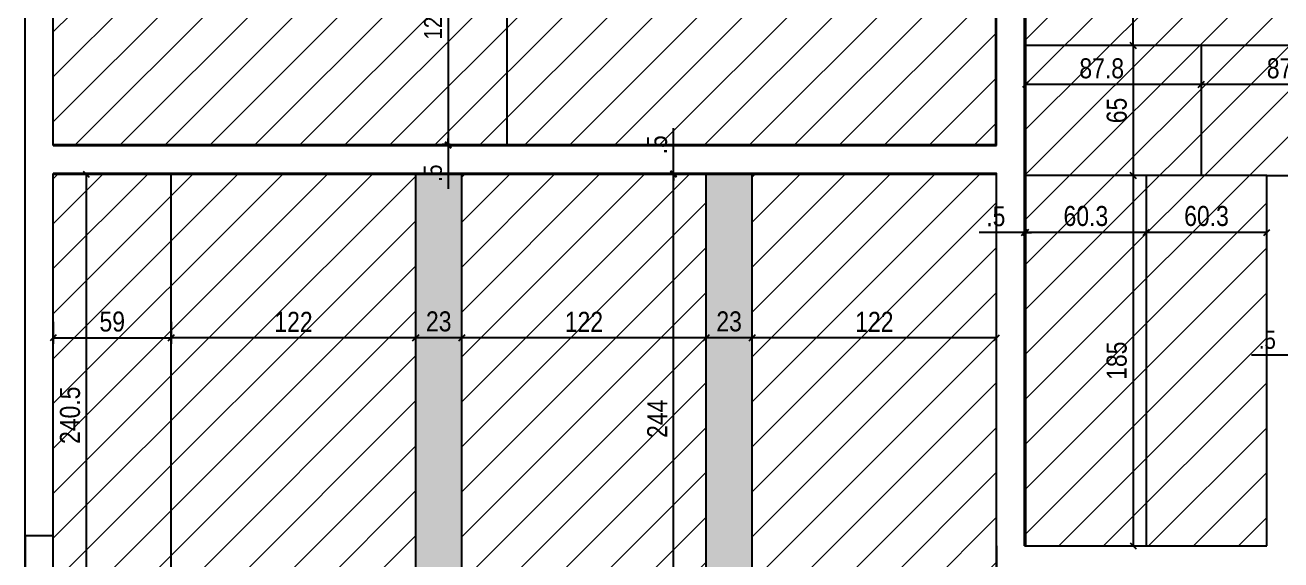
# Model space of a CAD drawing. Header units: millimetres. Extents: x 2319 to 6611, y 404 to 3152.
# Drawn here: x 3524 to 4151, y 1573 to 1841 of the extents above; entities that cross this region are included whole.
import ezdxf

# ---------------------------------------------------------------- set-up
doc = ezdxf.new("R2010")
doc.units = ezdxf.units.MM
for name, color, linetype in [('9', 8, 'Continuous'), ('COTA', 241, 'Continuous'), ('ES-VIGA', 3, 'Continuous'), ('Painéis', 200, 'Continuous')]:
    doc.layers.add(name, color=color, linetype=linetype)
doc.layers.add('Hachura', color=251, linetype='Continuous', lineweight=9)
doc.layers.add('REAPROVEITAMENTO', color=251, linetype='Continuous', lineweight=9)
doc.styles.add('COTA TECNICA', font='techl___.ttf', dxfattribs={"height": 10})
doc.styles.add('COTA TECNICA-50', font='techl___.ttf', dxfattribs={"height": 9})
doc.dimstyles.new('COTA PAINEL-50', dxfattribs={"dimtxt": 9, "dimasz": 3, "dimexe": 3, "dimexo": 3, "dimgap": 3, "dimtad": 1, "dimdec": 1, "dimzin": 12, "dimdsep": 46, "dimtxsty": 'COTA TECNICA-50', "dimblk1": 'OBLIQUE', "dimblk2": 'OBLIQUE', "dimsah": 1, "dimcen": 0.9, "dimclrd": 4, "dimclre": 4, "dimclrt": 240, "dimadec": 1, "dimazin": 3, "dimtfac": 1, "dimtdec": 1, "dimtmove": 0, "dimatfit": 3, "dimfxl": 1, "dimtolj": 1, "dimtzin": 12, "dimarcsym": 0})
doc.dimstyles.new('PAINEL', dxfattribs={"dimtxt": 10, "dimasz": 3, "dimexe": 3, "dimexo": 3, "dimgap": 3, "dimtad": 1, "dimdec": 1, "dimzin": 12, "dimdsep": 46, "dimtxsty": 'COTA TECNICA', "dimblk1": 'OBLIQUE', "dimblk2": 'OBLIQUE', "dimsah": 1, "dimcen": 0.9, "dimclrd": 4, "dimclre": 4, "dimclrt": 240, "dimadec": 1, "dimazin": 3, "dimtfac": 1, "dimtdec": 1, "dimtmove": 0, "dimatfit": 3, "dimfxl": 1, "dimtolj": 1, "dimtzin": 12, "dimarcsym": 0})

# ---------------------------------------------------------------- blocks, each defined once
blk = doc.blocks.new('_Oblique')
at = {"color": 0, "linetype": 'ByBlock', "lineweight": -2}
blk.add_line((-0.5, -0.5), (0.5, 0.5), dxfattribs=at)
blk = doc.blocks.new('*D64')
at = {"layer": 'COTA', "color": 4, "lineweight": -2, "transparency": 16777216}
for p, q in [((4157.53, 1675.78), (4135.94, 1675.78)), ((4158.03, 1675.78), (4157.53, 1675.78)), ((4158.03, 1675.78), (4161.03, 1675.78))]:
    blk.add_line(p, q, dxfattribs=at)
at = {"layer": 'Defpoints', "color": 0, "transparency": 16777216}
for p in [(4157.53, 1675.78), (4157.53, 1675.78), (4158.03, 1675.78)]:
    blk.add_point(p, dxfattribs=at)
at = {"layer": 'COTA', "color": 4, "lineweight": -2, "transparency": 16777216, "xscale": 3, "yscale": 3, "zscale": 3}
blk.add_blockref('_Oblique', (4157.53, 1675.78), dxfattribs=at)
at = {"layer": 'COTA', "color": 4, "lineweight": -2, "transparency": 16777216, "xscale": 3, "yscale": 3, "zscale": 3, "rotation": 180}
blk.add_blockref('_Oblique', (4158.03, 1675.78), dxfattribs=at)
at = {"layer": 'COTA', "color": 240, "transparency": 16777216, "insert": (4143.73, 1683.38), "char_height": 9, "attachment_point": 5, "style": 'COTA TECNICA-50'}
blk.add_mtext('\\A1;.5', dxfattribs=at)
blk = doc.blocks.new('*D96')
at = {"layer": 'COTA', "color": 4, "lineweight": -2, "transparency": 16777216}
for p, q in [((3734.76, 1903), (3734.76, 1781)), ((3735.83, 1781), (3731.76, 1781))]:
    blk.add_line(p, q, dxfattribs=at)
at = {"layer": 'Defpoints', "color": 0, "transparency": 16777216}
for p in [(3734.76, 1903), (3734.76, 1781), (3738.83, 1781)]:
    blk.add_point(p, dxfattribs=at)
at = {"layer": 'COTA', "color": 4, "lineweight": -2, "transparency": 16777216, "xscale": 3, "yscale": 3, "zscale": 3}
for p, rotation in [((3734.76, 1903), 90), ((3734.76, 1781), 270)]:
    blk.add_blockref('_Oblique', p, dxfattribs=dict(at, rotation=rotation))
at = {"layer": 'COTA', "color": 240, "transparency": 16777216, "insert": (3727.21, 1842), "char_height": 9, "attachment_point": 5, "rotation": 90, "style": 'COTA TECNICA-50'}
blk.add_mtext('\\A1;122', dxfattribs=at)
blk = doc.blocks.new('*D98')
at = {"layer": 'COTA', "color": 4, "lineweight": -2, "transparency": 16777216}
for p, q in [((3734.76, 1781), (3734.76, 1784)), ((3734.76, 1781), (3734.76, 1780.5)), ((3734.76, 1780.5), (3734.76, 1758.91))]:
    blk.add_line(p, q, dxfattribs=at)
at = {"layer": 'Defpoints', "color": 0, "transparency": 16777216}
for p in [(3734.76, 1781), (3734.76, 1780.5), (3734.76, 1780.5)]:
    blk.add_point(p, dxfattribs=at)
at = {"layer": 'COTA', "color": 4, "lineweight": -2, "transparency": 16777216, "xscale": 3, "yscale": 3, "zscale": 3}
for p, rotation in [((3734.76, 1781), 270), ((3734.76, 1780.5), 90)]:
    blk.add_blockref('_Oblique', p, dxfattribs=dict(at, rotation=rotation))
at = {"layer": 'COTA', "color": 240, "transparency": 16777216, "insert": (3727.16, 1766.7), "char_height": 9, "attachment_point": 5, "rotation": 90, "style": 'COTA TECNICA-50'}
blk.add_mtext('\\A1;.5', dxfattribs=at)
blk = doc.blocks.new('*D99')
at = {"layer": 'COTA', "color": 4, "lineweight": -2, "transparency": 16777216}
for p, q in [((3537.53, 1692.5), (3537.53, 1681.36)), ((3596.53, 1692.5), (3596.53, 1681.36)), ((3537.53, 1684.36), (3596.53, 1684.36))]:
    blk.add_line(p, q, dxfattribs=at)
at = {"layer": 'Defpoints', "color": 0, "transparency": 16777216}
for p in [(3537.53, 1695.5), (3596.53, 1695.5), (3596.53, 1684.36)]:
    blk.add_point(p, dxfattribs=at)
at = {"layer": 'COTA', "color": 4, "lineweight": -2, "transparency": 16777216, "xscale": 3, "yscale": 3, "zscale": 3, "rotation": 180}
blk.add_blockref('_Oblique', (3537.53, 1684.36), dxfattribs=at)
at = {"layer": 'COTA', "color": 4, "lineweight": -2, "transparency": 16777216, "xscale": 3, "yscale": 3, "zscale": 3}
blk.add_blockref('_Oblique', (3596.53, 1684.36), dxfattribs=at)
at = {"layer": 'COTA', "color": 240, "transparency": 16777216, "insert": (3567.03, 1692.5), "char_height": 10, "attachment_point": 5, "style": 'COTA TECNICA'}
blk.add_mtext('\\A1;59', dxfattribs=at)
blk = doc.blocks.new('*D100')
at = {"layer": 'COTA', "color": 4, "lineweight": -2, "transparency": 16777216}
blk.add_line((4008.53, 1684.36), (3886.53, 1684.36), dxfattribs=at)
at = {"layer": 'Defpoints', "color": 0, "transparency": 16777216}
for p in [(3886.53, 1684.36), (3886.53, 1684.36), (4008.53, 1684.36)]:
    blk.add_point(p, dxfattribs=at)
at = {"layer": 'COTA', "color": 4, "lineweight": -2, "transparency": 16777216, "xscale": 3, "yscale": 3, "zscale": 3, "rotation": 180}
blk.add_blockref('_Oblique', (3886.53, 1684.36), dxfattribs=at)
at = {"layer": 'COTA', "color": 4, "lineweight": -2, "transparency": 16777216, "xscale": 3, "yscale": 3, "zscale": 3}
blk.add_blockref('_Oblique', (4008.53, 1684.36), dxfattribs=at)
at = {"layer": 'COTA', "color": 240, "transparency": 16777216, "insert": (3947.53, 1692.42), "char_height": 10, "attachment_point": 5, "style": 'COTA TECNICA'}
blk.add_mtext('\\A1;122', dxfattribs=at)
blk = doc.blocks.new('*D101')
at = {"layer": 'COTA', "color": 4, "lineweight": -2, "transparency": 16777216}
blk.add_line((3886.53, 1684.36), (3863.53, 1684.36), dxfattribs=at)
at = {"layer": 'Defpoints', "color": 0, "transparency": 16777216}
for p in [(3863.53, 1684.36), (3863.53, 1684.36), (3886.53, 1684.36)]:
    blk.add_point(p, dxfattribs=at)
at = {"layer": 'COTA', "color": 4, "lineweight": -2, "transparency": 16777216, "xscale": 3, "yscale": 3, "zscale": 3, "rotation": 180}
blk.add_blockref('_Oblique', (3863.53, 1684.36), dxfattribs=at)
at = {"layer": 'COTA', "color": 4, "lineweight": -2, "transparency": 16777216, "xscale": 3, "yscale": 3, "zscale": 3}
blk.add_blockref('_Oblique', (3886.53, 1684.36), dxfattribs=at)
at = {"layer": 'COTA', "color": 240, "transparency": 16777216, "insert": (3875.03, 1692.58), "char_height": 10, "attachment_point": 5, "style": 'COTA TECNICA'}
blk.add_mtext('\\A1;23', dxfattribs=at)
blk = doc.blocks.new('*D9')
at = {"layer": 'COTA', "color": 4, "lineweight": -2, "transparency": 16777216}
blk.add_line((3863.53, 1684.36), (3741.53, 1684.36), dxfattribs=at)
at = {"layer": 'Defpoints', "color": 0, "transparency": 16777216}
for p in [(3741.53, 1684.36), (3741.53, 1684.36), (3863.53, 1684.36)]:
    blk.add_point(p, dxfattribs=at)
at = {"layer": 'COTA', "color": 4, "lineweight": -2, "transparency": 16777216, "xscale": 3, "yscale": 3, "zscale": 3, "rotation": 180}
blk.add_blockref('_Oblique', (3741.53, 1684.36), dxfattribs=at)
at = {"layer": 'COTA', "color": 4, "lineweight": -2, "transparency": 16777216, "xscale": 3, "yscale": 3, "zscale": 3}
blk.add_blockref('_Oblique', (3863.53, 1684.36), dxfattribs=at)
at = {"layer": 'COTA', "color": 240, "transparency": 16777216, "insert": (3802.53, 1692.42), "char_height": 10, "attachment_point": 5, "style": 'COTA TECNICA'}
blk.add_mtext('\\A1;122', dxfattribs=at)
blk = doc.blocks.new('*D10')
at = {"layer": 'COTA', "color": 4, "lineweight": -2, "transparency": 16777216}
blk.add_line((3741.53, 1684.36), (3718.53, 1684.36), dxfattribs=at)
at = {"layer": 'Defpoints', "color": 0, "transparency": 16777216}
for p in [(3718.53, 1684.36), (3718.53, 1684.36), (3741.53, 1684.36)]:
    blk.add_point(p, dxfattribs=at)
at = {"layer": 'COTA', "color": 4, "lineweight": -2, "transparency": 16777216, "xscale": 3, "yscale": 3, "zscale": 3, "rotation": 180}
blk.add_blockref('_Oblique', (3718.53, 1684.36), dxfattribs=at)
at = {"layer": 'COTA', "color": 4, "lineweight": -2, "transparency": 16777216, "xscale": 3, "yscale": 3, "zscale": 3}
blk.add_blockref('_Oblique', (3741.53, 1684.36), dxfattribs=at)
at = {"layer": 'COTA', "color": 240, "transparency": 16777216, "insert": (3730.03, 1692.58), "char_height": 10, "attachment_point": 5, "style": 'COTA TECNICA'}
blk.add_mtext('\\A1;23', dxfattribs=at)
blk = doc.blocks.new('*D11')
at = {"layer": 'COTA', "color": 4, "lineweight": -2, "transparency": 16777216}
for p, q in [((3718.53, 1684.36), (3596.53, 1684.36)), ((3596.53, 1683.78), (3596.53, 1681.36))]:
    blk.add_line(p, q, dxfattribs=at)
at = {"layer": 'Defpoints', "color": 0, "transparency": 16777216}
for p in [(3596.53, 1686.78), (3596.53, 1684.36), (3718.53, 1684.36)]:
    blk.add_point(p, dxfattribs=at)
at = {"layer": 'COTA', "color": 4, "lineweight": -2, "transparency": 16777216, "xscale": 3, "yscale": 3, "zscale": 3, "rotation": 180}
blk.add_blockref('_Oblique', (3596.53, 1684.36), dxfattribs=at)
at = {"layer": 'COTA', "color": 4, "lineweight": -2, "transparency": 16777216, "xscale": 3, "yscale": 3, "zscale": 3}
blk.add_blockref('_Oblique', (3718.53, 1684.36), dxfattribs=at)
at = {"layer": 'COTA', "color": 240, "transparency": 16777216, "insert": (3657.53, 1692.42), "char_height": 10, "attachment_point": 5, "style": 'COTA TECNICA'}
blk.add_mtext('\\A1;122', dxfattribs=at)
blk = doc.blocks.new('*D113')
at = {"layer": 'COTA', "color": 4, "lineweight": -2, "transparency": 16777216}
blk.add_line((3847.2, 1522), (3847.2, 1766), dxfattribs=at)
at = {"layer": 'Defpoints', "color": 0, "transparency": 16777216}
for p in [(3847.2, 1766), (3847.2, 1766), (3847.2, 1522)]:
    blk.add_point(p, dxfattribs=at)
at = {"layer": 'COTA', "color": 4, "lineweight": -2, "transparency": 16777216, "xscale": 3, "yscale": 3, "zscale": 3}
for p, rotation in [((3847.2, 1766), 90), ((3847.2, 1522), 270)]:
    blk.add_blockref('_Oblique', p, dxfattribs=dict(at, rotation=rotation))
at = {"layer": 'COTA', "color": 240, "transparency": 16777216, "insert": (3839.12, 1644), "char_height": 10, "attachment_point": 5, "rotation": 90, "style": 'COTA TECNICA'}
blk.add_mtext('\\A1;244', dxfattribs=at)
blk = doc.blocks.new('*D114')
at = {"layer": 'COTA', "color": 4, "lineweight": -2, "transparency": 16777216}
for p, q in [((3553.34, 1766), (3551.1, 1766)), ((3554.1, 1525.5), (3554.1, 1766)), ((3553.34, 1525.5), (3551.1, 1525.5))]:
    blk.add_line(p, q, dxfattribs=at)
at = {"layer": 'Defpoints', "color": 0, "transparency": 16777216}
for p in [(3554.1, 1766), (3556.34, 1766), (3556.34, 1525.5)]:
    blk.add_point(p, dxfattribs=at)
at = {"layer": 'COTA', "color": 4, "lineweight": -2, "transparency": 16777216, "xscale": 3, "yscale": 3, "zscale": 3}
for p, rotation in [((3554.1, 1766), 90), ((3554.1, 1525.5), 270)]:
    blk.add_blockref('_Oblique', p, dxfattribs=dict(at, rotation=rotation))
at = {"layer": 'COTA', "color": 240, "transparency": 16777216, "insert": (3545.99, 1645.75), "char_height": 10, "attachment_point": 5, "rotation": 90, "style": 'COTA TECNICA'}
blk.add_mtext('\\A1;240.5', dxfattribs=at)
blk = doc.blocks.new('*D12')
at = {"layer": 'COTA', "color": 4, "lineweight": -2, "transparency": 16777216}
for p, q in [((3847.2, 1766.5), (3847.2, 1789.16)), ((3847.2, 1766), (3847.2, 1766.5)), ((3847.2, 1766), (3847.2, 1763))]:
    blk.add_line(p, q, dxfattribs=at)
at = {"layer": 'Defpoints', "color": 0, "transparency": 16777216}
for p in [(3847.2, 1766.5), (3847.2, 1766.5), (3847.2, 1766)]:
    blk.add_point(p, dxfattribs=at)
at = {"layer": 'COTA', "color": 4, "lineweight": -2, "transparency": 16777216, "xscale": 3, "yscale": 3, "zscale": 3}
for p, rotation in [((3847.2, 1766.5), 270), ((3847.2, 1766), 90)]:
    blk.add_blockref('_Oblique', p, dxfattribs=dict(at, rotation=rotation))
at = {"layer": 'COTA', "color": 240, "transparency": 16777216, "insert": (3839.09, 1780.83), "char_height": 10, "attachment_point": 5, "rotation": 90, "style": 'COTA TECNICA'}
blk.add_mtext('\\A1;.5', dxfattribs=at)
blk = doc.blocks.new('*D38')
at = {"layer": 'COTA', "color": 4, "lineweight": -2, "transparency": 16777216}
blk.add_line((4076.72, 1830.5), (4076.72, 1914.5), dxfattribs=at)
at = {"layer": 'Defpoints', "color": 0, "transparency": 16777216}
for p in [(4076.72, 1914.5), (4076.72, 1914.5), (4076.72, 1830.5)]:
    blk.add_point(p, dxfattribs=at)
at = {"layer": 'COTA', "color": 4, "lineweight": -2, "transparency": 16777216, "xscale": 3, "yscale": 3, "zscale": 3}
for p, rotation in [((4076.72, 1914.5), 90), ((4076.72, 1830.5), 270)]:
    blk.add_blockref('_Oblique', p, dxfattribs=dict(at, rotation=rotation))
at = {"layer": 'COTA', "color": 240, "transparency": 16777216, "insert": (4068.62, 1872.5), "char_height": 10, "attachment_point": 5, "rotation": 90, "style": 'COTA TECNICA'}
blk.add_mtext('\\A1;84', dxfattribs=at)
blk = doc.blocks.new('*D42')
at = {"layer": 'COTA', "color": 4, "lineweight": -2, "transparency": 16777216}
for p, q in [((4075.22, 1830.5), (4073.72, 1830.5)), ((4076.72, 1830.5), (4076.72, 1765.5)), ((4075.22, 1765.5), (4073.72, 1765.5))]:
    blk.add_line(p, q, dxfattribs=at)
at = {"layer": 'Defpoints', "color": 0, "transparency": 16777216}
for p in [(4078.22, 1830.5), (4076.72, 1765.5), (4078.22, 1765.5)]:
    blk.add_point(p, dxfattribs=at)
at = {"layer": 'COTA', "color": 4, "lineweight": -2, "transparency": 16777216, "xscale": 3, "yscale": 3, "zscale": 3}
for p, rotation in [((4076.72, 1830.5), 90), ((4076.72, 1765.5), 270)]:
    blk.add_blockref('_Oblique', p, dxfattribs=dict(at, rotation=rotation))
at = {"layer": 'COTA', "color": 240, "transparency": 16777216, "insert": (4068.61, 1798), "char_height": 10, "attachment_point": 5, "rotation": 90, "style": 'COTA TECNICA'}
blk.add_mtext('\\A1;65', dxfattribs=at)
blk = doc.blocks.new('*D146')
at = {"layer": 'COTA', "color": 4, "lineweight": -2, "transparency": 16777216}
blk.add_line((4143.53, 1737.01), (4083.28, 1737.01), dxfattribs=at)
at = {"layer": 'Defpoints', "color": 0, "transparency": 16777216}
for p in [(4083.28, 1737.01), (4083.28, 1737.01), (4143.53, 1737.01)]:
    blk.add_point(p, dxfattribs=at)
at = {"layer": 'COTA', "color": 4, "lineweight": -2, "transparency": 16777216, "xscale": 3, "yscale": 3, "zscale": 3, "rotation": 180}
blk.add_blockref('_Oblique', (4083.28, 1737.01), dxfattribs=at)
at = {"layer": 'COTA', "color": 4, "lineweight": -2, "transparency": 16777216, "xscale": 3, "yscale": 3, "zscale": 3}
blk.add_blockref('_Oblique', (4143.53, 1737.01), dxfattribs=at)
at = {"layer": 'COTA', "color": 240, "transparency": 16777216, "insert": (4113.4, 1745.23), "char_height": 10, "attachment_point": 5, "style": 'COTA TECNICA'}
blk.add_mtext('\\A1;60.3', dxfattribs=at)
blk = doc.blocks.new('*D147')
at = {"layer": 'COTA', "color": 4, "lineweight": -2, "transparency": 16777216}
for p, q in [((4023.03, 1717.9), (4023.03, 1740.01)), ((4083.28, 1737.01), (4023.03, 1737.01))]:
    blk.add_line(p, q, dxfattribs=at)
at = {"layer": 'Defpoints', "color": 0, "transparency": 16777216}
for p in [(4023.03, 1737.01), (4083.28, 1737.01), (4023.03, 1714.9)]:
    blk.add_point(p, dxfattribs=at)
at = {"layer": 'COTA', "color": 4, "lineweight": -2, "transparency": 16777216, "xscale": 3, "yscale": 3, "zscale": 3, "rotation": 180}
blk.add_blockref('_Oblique', (4023.03, 1737.01), dxfattribs=at)
at = {"layer": 'COTA', "color": 4, "lineweight": -2, "transparency": 16777216, "xscale": 3, "yscale": 3, "zscale": 3}
blk.add_blockref('_Oblique', (4083.28, 1737.01), dxfattribs=at)
at = {"layer": 'COTA', "color": 240, "transparency": 16777216, "insert": (4053.15, 1745.23), "char_height": 10, "attachment_point": 5, "style": 'COTA TECNICA'}
blk.add_mtext('\\A1;60.3', dxfattribs=at)
blk = doc.blocks.new('*D43')
at = {"layer": 'COTA', "color": 4, "lineweight": -2, "transparency": 16777216}
for p, q in [((4022.53, 1737.01), (3999.87, 1737.01)), ((4023.03, 1737.01), (4022.53, 1737.01)), ((4023.03, 1737.01), (4026.03, 1737.01))]:
    blk.add_line(p, q, dxfattribs=at)
at = {"layer": 'Defpoints', "color": 0, "transparency": 16777216}
for p in [(4022.53, 1737.01), (4022.53, 1737.01), (4023.03, 1737.01)]:
    blk.add_point(p, dxfattribs=at)
at = {"layer": 'COTA', "color": 4, "lineweight": -2, "transparency": 16777216, "xscale": 3, "yscale": 3, "zscale": 3}
blk.add_blockref('_Oblique', (4022.53, 1737.01), dxfattribs=at)
at = {"layer": 'COTA', "color": 4, "lineweight": -2, "transparency": 16777216, "xscale": 3, "yscale": 3, "zscale": 3, "rotation": 180}
blk.add_blockref('_Oblique', (4023.03, 1737.01), dxfattribs=at)
at = {"layer": 'COTA', "color": 240, "transparency": 16777216, "insert": (4008.2, 1745.12), "char_height": 10, "attachment_point": 5, "style": 'COTA TECNICA'}
blk.add_mtext('\\A1;.5', dxfattribs=at)
blk = doc.blocks.new('*D52')
at = {"layer": 'COTA', "color": 4, "lineweight": -2, "transparency": 16777216}
blk.add_line((4076.72, 1765.5), (4076.72, 1580.5), dxfattribs=at)
at = {"layer": 'Defpoints', "color": 0, "transparency": 16777216}
for p in [(4076.72, 1765.5), (4076.72, 1580.5), (4076.72, 1580.5)]:
    blk.add_point(p, dxfattribs=at)
at = {"layer": 'COTA', "color": 4, "lineweight": -2, "transparency": 16777216, "xscale": 3, "yscale": 3, "zscale": 3}
for p, rotation in [((4076.72, 1765.5), 90), ((4076.72, 1580.5), 270)]:
    blk.add_blockref('_Oblique', p, dxfattribs=dict(at, rotation=rotation))
at = {"layer": 'COTA', "color": 240, "transparency": 16777216, "insert": (4068.59, 1673), "char_height": 10, "attachment_point": 5, "rotation": 90, "style": 'COTA TECNICA'}
blk.add_mtext('\\A1;185', dxfattribs=at)
blk = doc.blocks.new('*D169')
at = {"layer": 'COTA', "color": 4, "lineweight": -2, "transparency": 16777216}
blk.add_line((4198.53, 1810.91), (4110.78, 1810.91), dxfattribs=at)
at = {"layer": 'Defpoints', "color": 0, "transparency": 16777216}
for p in [(4110.78, 1810.91), (4110.78, 1810.91), (4198.53, 1810.91)]:
    blk.add_point(p, dxfattribs=at)
at = {"layer": 'COTA', "color": 4, "lineweight": -2, "transparency": 16777216, "xscale": 3, "yscale": 3, "zscale": 3, "rotation": 180}
blk.add_blockref('_Oblique', (4110.78, 1810.91), dxfattribs=at)
at = {"layer": 'COTA', "color": 4, "lineweight": -2, "transparency": 16777216, "xscale": 3, "yscale": 3, "zscale": 3}
blk.add_blockref('_Oblique', (4198.53, 1810.91), dxfattribs=at)
at = {"layer": 'COTA', "color": 240, "transparency": 16777216, "insert": (4154.65, 1819), "char_height": 10, "attachment_point": 5, "style": 'COTA TECNICA'}
blk.add_mtext('\\A1;87.8', dxfattribs=at)
blk = doc.blocks.new('*D171')
at = {"layer": 'COTA', "color": 4, "lineweight": -2, "transparency": 16777216}
blk.add_line((4110.78, 1810.91), (4023.03, 1810.91), dxfattribs=at)
at = {"layer": 'Defpoints', "color": 0, "transparency": 16777216}
for p in [(4023.03, 1810.91), (4023.03, 1810.91), (4110.78, 1810.91)]:
    blk.add_point(p, dxfattribs=at)
at = {"layer": 'COTA', "color": 4, "lineweight": -2, "transparency": 16777216, "xscale": 3, "yscale": 3, "zscale": 3, "rotation": 180}
blk.add_blockref('_Oblique', (4023.03, 1810.91), dxfattribs=at)
at = {"layer": 'COTA', "color": 4, "lineweight": -2, "transparency": 16777216, "xscale": 3, "yscale": 3, "zscale": 3}
blk.add_blockref('_Oblique', (4110.78, 1810.91), dxfattribs=at)
at = {"layer": 'COTA', "color": 240, "transparency": 16777216, "insert": (4061.07, 1819), "char_height": 10, "attachment_point": 5, "style": 'COTA TECNICA'}
blk.add_mtext('\\A1;87.8', dxfattribs=at)

msp = doc.modelspace()

# ---------------------------------------------------------------- hatches: boundary and pattern name
at = {"layer": 'Hachura', "linetype": 'ByBlock'}
h = msp.add_hatch(color=256, dxfattribs=at)
h.dxf.hatch_style = 1
h.paths.add_polyline_path([(3718.53, 1280.5), (3741.53, 1280.5), (3741.53, 1766), (3718.53, 1766)])
h = msp.add_hatch(color=256, dxfattribs=at)
h.dxf.hatch_style = 1
h.paths.add_polyline_path([(3863.53, 1280.5), (3886.53, 1280.5), (3886.53, 1766), (3863.53, 1766)])
at = {"layer": 'REAPROVEITAMENTO', "linetype": 'ByBlock'}
h = msp.add_hatch(dxfattribs=at)
h.set_pattern_fill('ANSI31', color=256, scale=5, style=2)
h.set_pattern_definition([(45, (-2035.391, -996.724), (-11.22532, 11.22532), [])])
h.paths.add_polyline_path([(3537.53, 2096.5), (3537.53, 1990.5), (3537.53, 1990.5), (3537.53, 1930), (4008.03, 1930), (4008.03, 1903), (3537.53, 1903), (3537.53, 1781), (4008.28, 1781), (4008.53, 2096.5)])
h = msp.add_hatch(dxfattribs=at)
h.set_pattern_fill('ANSI31', color=256, scale=5, style=2)
h.set_pattern_definition([(45, (-1549.891, -955.687), (-11.22532, 11.22532), [])])
h.paths.add_polyline_path([(4023.03, 1934.5), (4690.03, 1934.5), (4690.03, 2056.5), (4023.03, 2056.5)])
h.paths.add_polyline_path([(4690.03, 1914.5), (4023.03, 1914.5), (4023.03, 1580.5), (4143.53, 1580.5), (4143.53, 1765.5), (4198.53, 1765.5), (4198.53, 1830.5), (4690.03, 1830.5)])
h = msp.add_hatch(dxfattribs=at)
h.set_pattern_fill('ANSI31', color=256, scale=5, style=2)
h.set_pattern_definition([(45, (-2170.391, -1182.674), (-11.22532, 11.22532), [])])
h.paths.add_polyline_path([(3642.53, 1525.5), (3642.53, 1522), (3718.65, 1522), (3718.4, 1766), (3537.4, 1766), (3537.65, 1525.5)])
h = msp.add_hatch(dxfattribs=at)
h.set_pattern_fill('ANSI31', color=256, scale=5, style=2)
h.set_pattern_definition([(45, (-1903.391, -1186.174), (-11.22532, 11.22532), [])])
h.paths.add_polyline_path([(3741.53, 1766), (3741.53, 1280.5), (3863.53, 1280.5), (3863.53, 1766)])
h = msp.add_hatch(dxfattribs=at)
h.set_pattern_fill('ANSI31', color=256, scale=5, style=2)
h.set_pattern_definition([(45, (-1758.391, -1186.174), (-11.22532, 11.22532), [])])
h.paths.add_polyline_path([(3886.53, 1766), (3886.53, 1280.5), (4008.53, 1280.5), (4008.53, 1766)])

# ---------------------------------------------------------------- linework, layer by layer
at = {"layer": '9', "color": 8, "linetype": 'Continuous'}
for p, q in [((4022.53, 1580.5), (4022.53, 2596.5)), ((3537.53, 1780.5), (3537.53, 2261.49)), ((4008.53, 1780.5), (4008.53, 2261.49)), ((3523.53, 1780.5), (3523.53, 2216.46)), ((3537.53, 1780.5), (4008.53, 1780.5)), ((3537.53, 1525.5), (3537.53, 1766.5)), ((4143.53, 1580.5), (4143.53, 1765.5)), ((4143.53, 1751.5), (4143.53, 1765.5)), ((4143.53, 1765.5), (4198.53, 1765.5)), ((4008.53, 1580.5), (4008.53, 1516.5)), ((4022.53, 1580.5), (4143.53, 1580.5))]:
    msp.add_line(p, q, dxfattribs=at)
for points in [[(3523.53, 1511.5), (3523.53, 1780.5)], [(4022.53, 1516.5), (4008.53, 1516.5), (4008.53, 1766.5), (3537.53, 1766.5)]]:
    msp.add_lwpolyline(points, dxfattribs=at)
at = {"layer": 'ES-VIGA', "linetype": 'Continuous'}
msp.add_lwpolyline([(3523.53, 1585.5), (3523.53, 1305.5), (3628.53, 1305.5), (3628.53, 1266.5), (3642.53, 1266.5), (3642.53, 1325.5), (3628.53, 1325.5), (3628.53, 1319.5), (3537.53, 1319.5), (3537.53, 1585.5), (3523.53, 1585.5)], dxfattribs=at)
at = {"layer": 'Painéis'}
for p, q in [((4023.03, 2453), (4023.03, 1580.5)), ((3764.03, 2261.49), (3764.03, 1781)), ((4008.03, 2261.49), (4008.03, 1781)), ((4198.53, 1830.5), (4023.03, 1830.5)), ((4110.78, 1830.49), (4110.78, 1765.49)), ((3537.53, 1781), (4008.03, 1781)), ((4008.53, 1766), (3537.53, 1766)), ((3596.53, 1525.5), (3596.53, 1766)), ((3718.53, 1280.5), (3718.53, 1766)), ((3741.53, 1280.5), (3741.53, 1766)), ((3863.53, 1280.5), (3863.53, 1766)), ((3886.53, 1280.5), (3886.53, 1766)), ((4143.53, 1765.5), (4023.03, 1765.5)), ((4083.28, 1765.5), (4083.28, 1580.5))]:
    msp.add_line(p, q, dxfattribs=at)

# ---------------------------------------------------------------- dimensions: what is measured, and where the dimension line sits
at = {"layer": 'COTA'}
for base, p1, p2, angle, dimstyle, picture, middle in [((4076.72, 1914.5), (4076.72, 1830.5), (4076.72, 1914.5), 90, 'PAINEL', '*D38', (4068.62, 1872.5)), ((3734.76, 1781), (3734.76, 1903), (3738.83, 1781), 270, 'COTA PAINEL-50', '*D96', (3727.21, 1842)), ((4076.72, 1765.5), (4078.22, 1830.5), (4078.22, 1765.5), 90, 'PAINEL', '*D42', (4068.61, 1798)), ((3847.2, 1766.5), (3847.2, 1766), (3847.2, 1766.5), 90, 'PAINEL', '*D12', (3839.09, 1780.83)), ((3734.76, 1780.5), (3734.76, 1781), (3734.76, 1780.5), 270, 'COTA PAINEL-50', '*D98', (3727.16, 1766.7)), ((3554.1, 1766), (3556.34, 1525.5), (3556.34, 1766), 90, 'PAINEL', '*D114', (3545.99, 1645.75)), ((3847.2, 1766), (3847.2, 1522), (3847.2, 1766), 90, 'PAINEL', '*D113', (3839.12, 1644)), ((4076.72, 1580.5), (4076.72, 1765.5), (4076.72, 1580.5), 90, 'PAINEL', '*D52', (4068.59, 1673))]:
    dim = msp.add_linear_dim(base=base, p1=p1, p2=p2, angle=angle, dimstyle=dimstyle, dxfattribs=at)
    dim.commit()
    dim.dimension.update_dxf_attribs({"geometry": picture, "text_midpoint": middle})
dim = msp.add_linear_dim(base=(4023.02743408, 1810.90657174), p1=(4110.77743408, 1810.90657174), p2=(4023.02743408, 1810.90657174), dimstyle='PAINEL', dxfattribs=at)
dim.commit()
dim.dimension.update_dxf_attribs({"geometry": '*D171', "text_midpoint": (4061.06897147, 1810.90657174), "dimtype": 160})
for base, p1, p2, dimstyle, picture, middle in [((4110.77743408, 1810.90657174), (4198.52743408, 1810.90657174), (4110.77743408, 1810.90657174), 'PAINEL', '*D169', (4154.65243408, 1819.00160098)), ((4022.53, 1737.01), (4023.03, 1737.01), (4022.53, 1737.01), 'PAINEL', '*D43', (4008.2, 1745.12)), ((4023.02738407, 1737.00746653), (4083.27738407, 1737.00746653), (4023.02738407, 1714.90292499), 'PAINEL', '*D147', (4053.15238407, 1745.22676478)), ((4083.27738407, 1737.00746653), (4143.52738407, 1737.00746653), (4083.27738407, 1737.00746653), 'PAINEL', '*D146', (4113.40238407, 1745.22676478)), ((3596.53, 1684.36), (3537.53, 1695.5), (3596.53, 1695.5), 'PAINEL', '*D99', (3567.03, 1692.5)), ((3886.53, 1684.36), (4008.53, 1684.36), (3886.53, 1684.36), 'PAINEL', '*D100', (3947.53, 1692.42)), ((4157.53, 1675.78), (4158.03, 1675.78), (4157.53, 1675.78), 'COTA PAINEL-50', '*D64', (4143.73, 1683.38))]:
    dim = msp.add_linear_dim(base=base, p1=p1, p2=p2, dimstyle=dimstyle, dxfattribs=at)
    dim.commit()
    dim.dimension.update_dxf_attribs({"geometry": picture, "text_midpoint": middle})
for base, p1, p2, picture, middle in [((3596.53, 1684.36), (3718.53, 1684.36), (3596.53, 1686.78), '*D11', (3657.53, 1692.42)), ((3718.53, 1684.36), (3741.53, 1684.36), (3718.53, 1684.36), '*D10', (3730.03, 1692.58)), ((3741.53, 1684.36), (3863.53, 1684.36), (3741.53, 1684.36), '*D9', (3802.53, 1692.42)), ((3863.53, 1684.36), (3886.53, 1684.36), (3863.53, 1684.36), '*D101', (3875.03, 1692.58))]:
    dim = msp.add_linear_dim(base=base, p1=p1, p2=p2, dimstyle='PAINEL', override={"dimtmove": 1}, dxfattribs=at)
    dim.commit()
    dim.dimension.update_dxf_attribs({"geometry": picture, "text_midpoint": middle})

doc.saveas('drawing.dxf')
